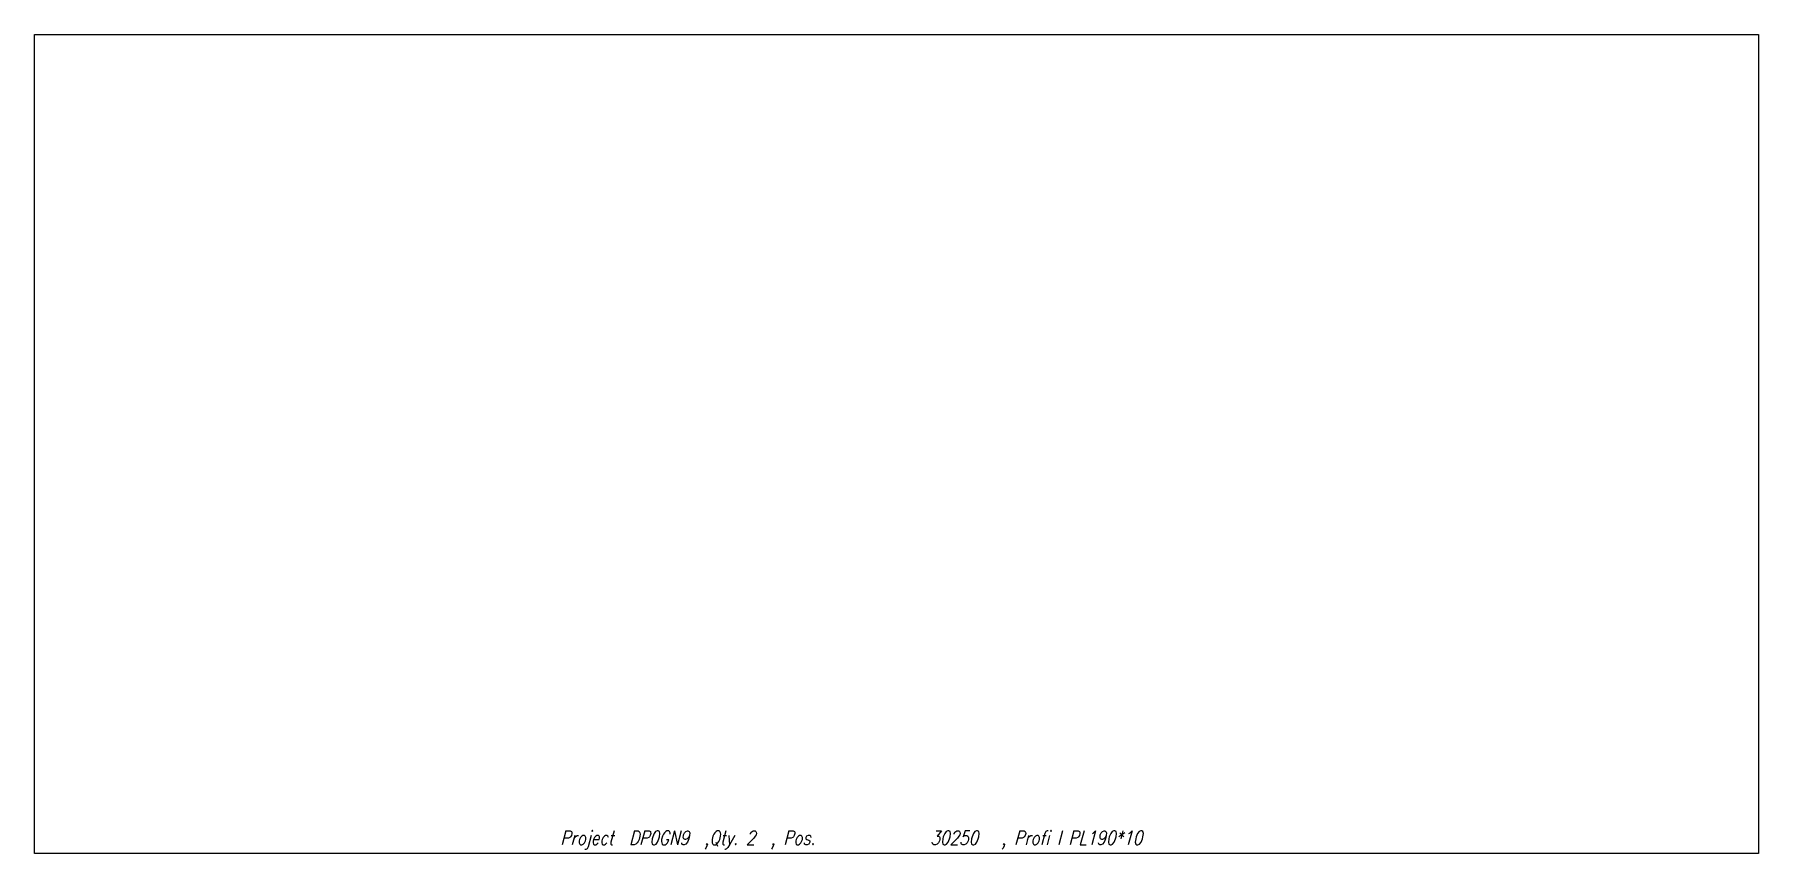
# Model space of a CAD drawing. Extents: x 0 to 400, y -95 to 95.
import ezdxf

# ---------------------------------------------------------------- set-up
doc = ezdxf.new("R2010")
doc.units = 0
doc.header["$LTSCALE"] = 10
doc.layers.add('TEILE', color=7, linetype='CONTINUOUS')
doc.layers.add('UNTERSCHRIFT', color=7, linetype='CONTINUOUS')
doc.styles.get("Standard").update_dxf_attribs({"font": 'ROMANS'})

msp = doc.modelspace()

# ---------------------------------------------------------------- linework, layer by layer
at = {"layer": 'TEILE', "color": 2}
for p, q in [((0, -95.00032), (0, 95.00032)), ((0, 95.00032), (400, 95.00032)), ((400, 95.00032), (400, -95.00032)), ((400, -95.00032), (0, -95.00032))]:
    msp.add_line(p, q, dxfattribs=at)

# ---------------------------------------------------------------- texts
at = {"layer": 'UNTERSCHRIFT', "color": 2, "oblique": 15, "width": 0.8}
for s, p in [('Project  DP0GN9  ,Qty. 2  , Pos. ', (122, -93.000328)), ('30250', (207.799988, -93.000328)), ('  , Profi l PL190*10', (220.799988, -93.000328))]:
    msp.add_text(s, height=3.25, dxfattribs=at).set_placement(p)

doc.saveas('drawing.dxf')
